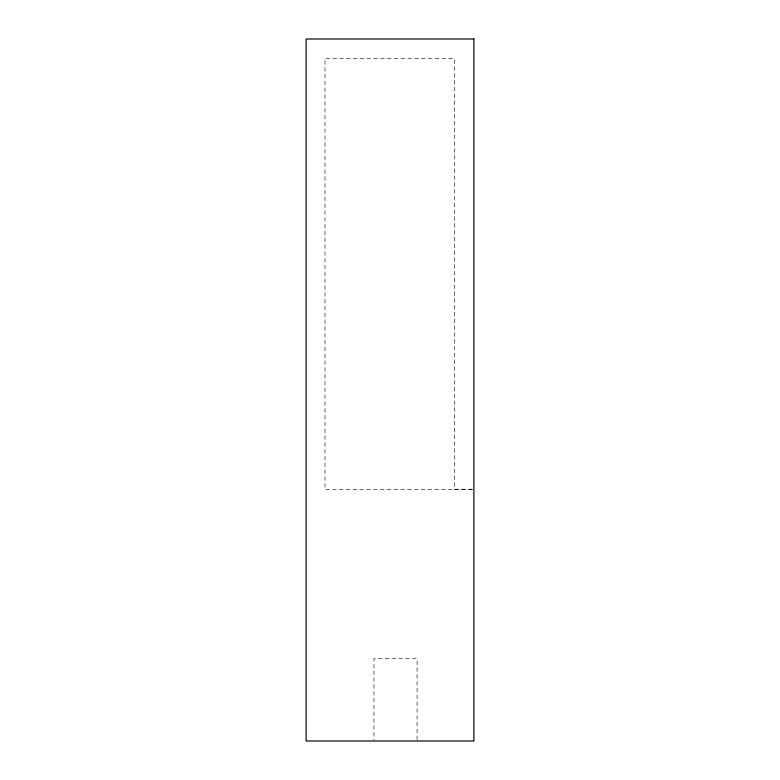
<?xml version="1.0" encoding="UTF-8"?>
<svg xmlns="http://www.w3.org/2000/svg" width="780" height="780" viewBox="0 0 780 780"><rect width="100%" height="100%" fill="white"/><g stroke="black" fill="none" stroke-linecap="round" stroke-linejoin="round"><path stroke-width="0.58" stroke-dasharray="3.9 2.92" d="M454.291 489.226L473.889 489.226M472.729 489.616L324.987 489.616L324.987 58.588L454.291 58.588L454.291 489.616M417.066 739.791L417.066 658.71L373.961 658.71L373.961 739.791"/><path stroke-width="1.17" d="M473.889 39L306.111 39L306.111 741L473.889 741L473.889 39"/></g></svg>
